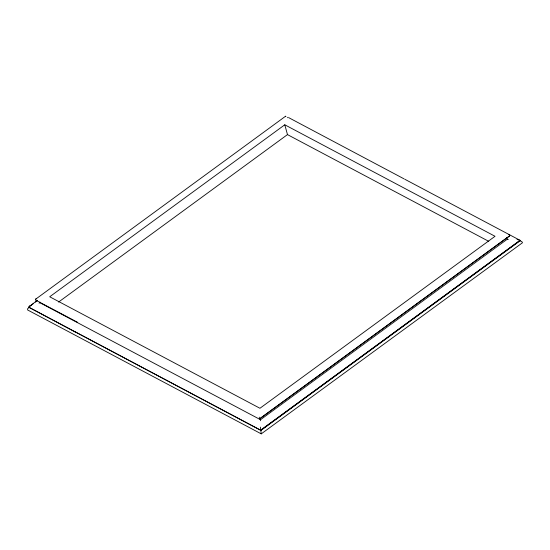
<?xml version="1.0" encoding="UTF-8"?>
<svg xmlns="http://www.w3.org/2000/svg" width="550" height="550" viewBox="0 0 550 550"><rect width="100%" height="100%" fill="white"/><g stroke="black" fill="none" stroke-linecap="round" stroke-linejoin="round"><path stroke-width="0.82" d="M39.071 303.249L39.957 302.067M74.958 331.863L28.586 307.113L36.953 300.603M287.533 117.714L288.049 117.301M285.608 116.366L285.911 116.724M259.249 417.147L259.586 418.859L509.616 235.95L509.726 234.96L508.695 234.664M285.704 116.139L35.358 299.399L35.991 300.286L77.729 322.389M509.616 235.95L506.859 237.875L507.306 239.181L508.317 239.511M260.418 427.109L260.776 430.334L520.087 240.35L517.007 239.401M259.586 418.859L507.066 237.641M29.274 306.611L33.385 303.607M35.441 302.101L36.816 301.104M284.79 124.788L49.699 296.773L259.944 408.272L495.034 236.287L284.79 124.788L287.478 134.606L488.778 241.361M58.568 302.067L287.478 134.606M507.306 239.181L260.528 419.712L260.604 420.729M519.798 241.003L260.81 430.464L261.25 433.861L522.5 242.736L521.751 241.491L519.777 240.859M35.544 299.152L36.169 298.849M29.391 306.13L30.944 305.422M35.991 300.286L37.427 300.692M39.841 302.679L260.528 419.712L260.178 418.344M28.586 307.113L260.624 430.162L520.087 240.35L404.779 179.245M288.798 117.7L404.03 178.853M74.91 331.726L260.776 430.334M261.25 433.861L27.603 309.959L27.644 308.612L29.143 307.498"/></g></svg>
